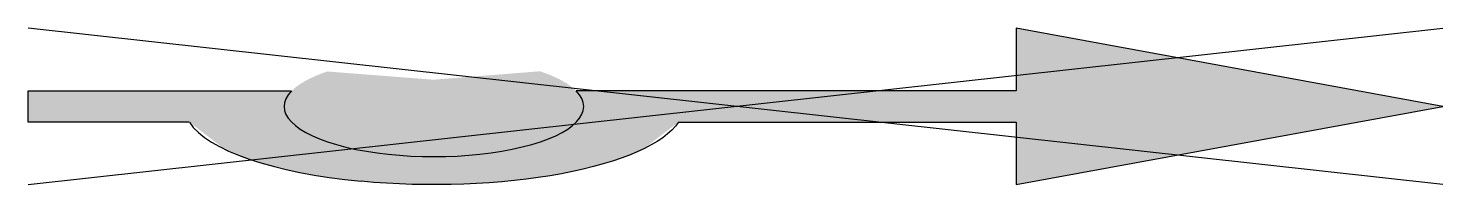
# Model space of a CAD drawing. Header units: metres. Extents: x 0 to 6.8, y -0.39 to 0.38.
import ezdxf

# ---------------------------------------------------------------- set-up
doc = ezdxf.new("R2010")
doc.units = ezdxf.units.M

msp = doc.modelspace()

# ---------------------------------------------------------------- hatches: boundary and pattern name
h = msp.add_hatch(color=256)
h.dxf.hatch_style = 1
edge = h.paths.add_edge_path()
edge.add_line((6.8, 0.0004), (4.75, 0.3754))
edge.add_line((4.75, 0.3754), (4.75, 0.0754))
edge.add_line((4.75, 0.0754), (3.1257, 0.0754))
edge.add_line((3.1257, 0.0754), (2.6333, 0.0754))
edge.add_ellipse((1.95, -0.0004), major_axis=(0.72, 0), ratio=0.333997, start_angle=161.82644, end_angle=378.36583, ccw=False)
edge.add_line((1.2662, 0.0749), (0, 0.0749))
edge.add_line((0, 0.0749), (0, -0.0749))
edge.add_line((0, -0.0749), (0.7742, -0.0754))
edge.add_ellipse((1.95, -0.0004), major_axis=(1.2, 0), ratio=0.3125, start_angle=-168.46305, end_angle=-106.95777)
edge.add_ellipse((1.9499, -0.0003), major_axis=(1.2, 0), ratio=0.312521, start_angle=253.04536, end_angle=348.45122)
edge.add_line((3.1257, -0.0754), (4.75, -0.0754))
edge.add_line((4.75, -0.0754), (4.75, -0.3746))
edge.add_line((4.75, -0.3746), (6.8, 0.0004))

# ---------------------------------------------------------------- linework, layer by layer
for p, q in [((4.75, 0.3754), (4.75, 0.0754)), ((6.8, 0.0004), (4.75, 0.3754)), ((0, 0.0749), (1.266, 0.0749)), ((3.1257, 0.0754), (2.6333, 0.0754)), ((4.75, 0.0754), (3.1257, 0.0754)), ((4.75, -0.3746), (6.8, 0.0004)), ((3.1257, -0.0754), (4.75, -0.0754)), ((4.75, -0.0754), (4.75, -0.3746))]:
    msp.add_line(p, q)
at = {"flags": 128}
for points in [[(0, -0.3746), (6.8, 0.3754)], [(6.8, -0.3746), (0, 0.3754)]]:
    msp.add_lwpolyline(points, dxfattribs=at)
msp.add_lwpolyline([(0.7742, -0.0754), (0, -0.0749), (0, 0.0749)])
for major_axis, ratio, start_param, end_param in [((0.72, 0), 0.333997, 2.824404, 6.603729), ((1.2, 0), 0.3125, -2.940235, -1.866765)]:
    msp.add_ellipse((1.95, -0.0004), major_axis=major_axis, ratio=ratio, start_param=start_param, end_param=end_param)
at = {"extrusion": (0, 0, -1)}
msp.add_ellipse((1.9499, -0.0003), major_axis=(1.2, 0), ratio=0.312521, start_param=0.201564, end_param=1.866711, dxfattribs=at)

doc.saveas('drawing.dxf')
